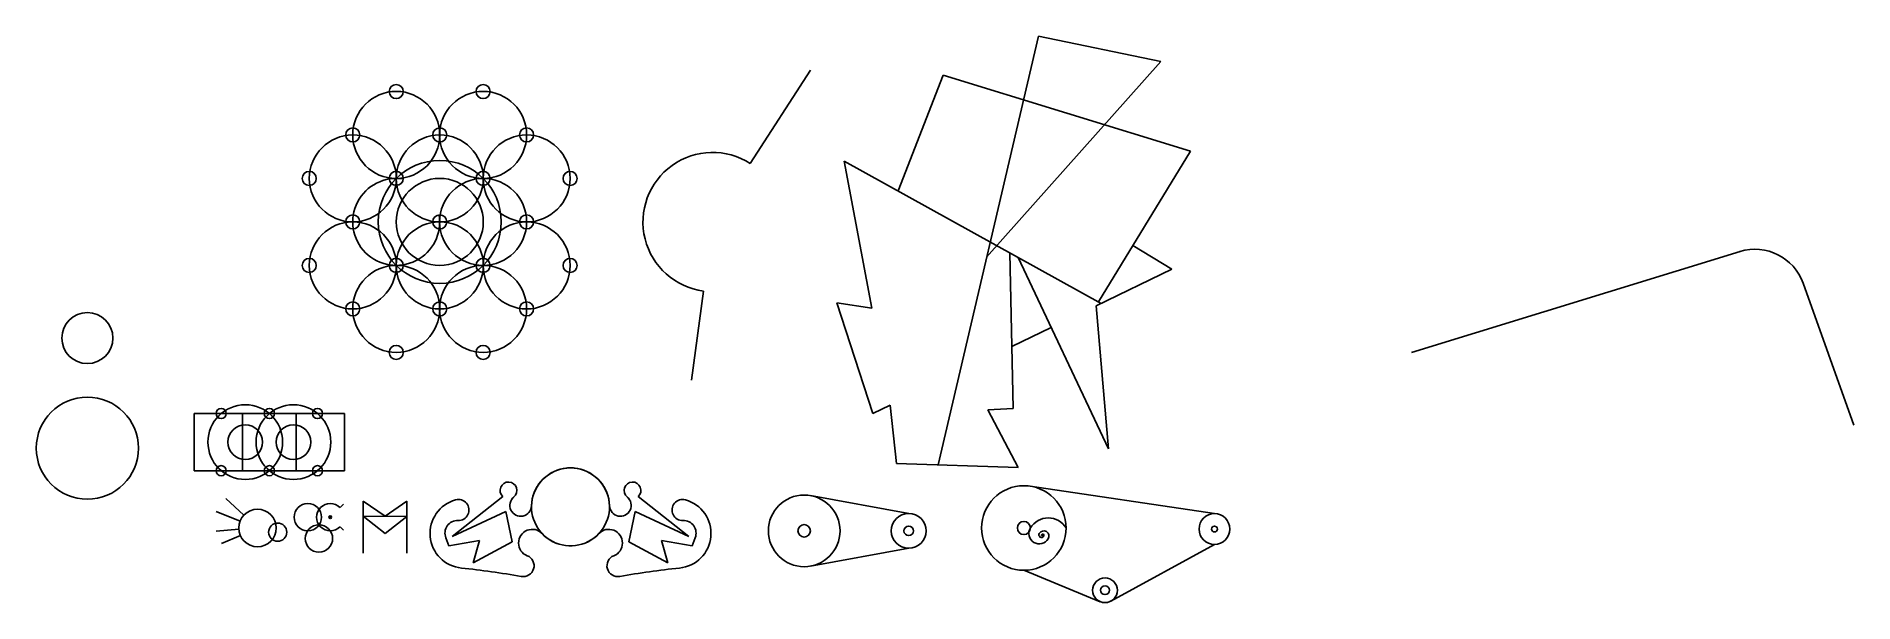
# Model space of a CAD drawing. Header units: millimetres. Extents: x 144 to 17947, y -25 to 5522.
import ezdxf

# ---------------------------------------------------------------- set-up
doc = ezdxf.new("R2010")
doc.units = ezdxf.units.MM

msp = doc.modelspace()

# ---------------------------------------------------------------- linework, layer by layer
for p, q in [((8977, 1325), (9961, 5522)), ((9961, 5522), (11160, 5274)), ((7727, 5191), (7138, 4276)), ((11160, 5274), (9453, 3358)), ((8586, 4007), (9026, 5141)), ((9026, 5141), (11449, 4398)), ((10575, 2906), (8059, 4298)), ((8059, 4298), (8330, 2859)), ((11449, 4398), (10548, 2921)), ((9713, 1877), (9681, 3401)), ((10884, 3472), (11267, 3240)), ((13615, 2425), (16834, 3414)), ((10647, 1480), (9762, 3356)), ((11267, 3240), (10525, 2882)), ((6679, 3027), (6563, 2154)), ((17452, 3104), (17947, 1712)), ((8340, 1827), (7985, 2910)), ((7985, 2910), (8330, 2859)), ((10525, 2882), (10647, 1480)), ((10086, 2670), (9700, 2484)), ((8509, 1909), (8340, 1827)), ((8509, 1909), (8572, 1339)), ((9465, 1865), (9713, 1877)), ((9762, 1298), (9465, 1865)), ((8572, 1339), (9762, 1298)), ((11685, 847), (9879, 1115)), ((2177, 831), (1999, 995)), ((3119, 908), (3152, 941)), ((3346, 970), (3560, 821)), ((3560, 821), (3773, 970)), ((4714, 1014), (4218, 623)), ((6040, 1014), (6536, 623)), ((8690, 849), (7729, 1024)), ((1905, 867), (2141, 774)), ((3119, 718), (3152, 685)), ((3346, 821), (3773, 820)), ((3346, 821), (3560, 653)), ((3560, 653), (3773, 820)), ((4218, 623), (4742, 866)), ((4742, 866), (4806, 571)), ((6012, 866), (5948, 571)), ((6536, 623), (6012, 866)), ((2128, 693), (1905, 676)), ((1957, 553), (2143, 634)), ((4186, 532), (4155, 610)), ((4486, 583), (4186, 532)), ((4422, 365), (4486, 583)), ((4806, 571), (4422, 365)), ((5948, 571), (6332, 365)), ((6332, 365), (6268, 583)), ((6268, 583), (6568, 532)), ((6568, 532), (6599, 610)), ((11685, 545), (10671, -10)), ((8690, 508), (7729, 333)), ((9818, 292), (10567, -16))]:
    msp.add_line(p, q)
for points in [[(1691, 1827), (2691, 1827), (2691, 1267), (1691, 1267)], [(2163, 1827), (3163, 1827), (3163, 1267), (2163, 1267)]]:
    msp.add_lwpolyline(points, close=True)
for points in [[(3346, 458), (3346, 970)], [(3773, 970), (3773, 458)]]:
    msp.add_lwpolyline(points)
msp.add_lwpolyline([(10232, 706, 0.563263), (9882, 706, 1), (10057, 600, 1), (9969, 653, 1), (10013, 626, 1), (9991, 640, 1), (10002, 633, 1), (9997, 636, 0.683889)], format="xyb")
for centre, radius in [((3670, 4981), 68.8), ((4521, 4981), 68.8), ((3670, 4556), 426), ((4521, 4556), 426), ((3244, 4130), 426), ((3244, 4556), 68.8), ((3244, 4556), 68.8), ((4096, 4130), 426), ((4096, 4130), 426), ((4096, 4556), 68.8), ((4096, 4556), 68.8), ((4096, 4556), 68.8), ((4096, 4556), 68.8), ((4947, 4130), 426), ((4947, 4556), 68.8), ((4947, 4556), 68.8), ((4096, 3704), 602), ((2818, 4130), 68.8), ((3670, 4130), 68.8), ((3670, 4130), 68.8), ((3670, 4130), 68.8), ((3670, 4130), 68.8), ((3670, 4130), 68.8), ((3670, 4130), 68.8), ((4096, 3704), 426), ((4521, 3704), 426), ((4521, 3704), 426), ((4521, 4130), 68.8), ((4521, 4130), 68.8), ((4521, 4130), 68.8), ((4521, 4130), 68.8), ((4521, 4130), 68.8), ((4521, 4130), 68.8), ((5373, 4130), 68.8), ((3244, 3704), 68.8), ((3244, 3704), 68.8), ((3244, 3704), 68.8), ((3244, 3704), 68.8), ((4096, 3704), 68.8), ((4096, 3704), 68.8), ((4096, 3704), 68.8), ((4096, 3704), 68.8), ((4096, 3704), 68.8), ((4096, 3704), 68.8), ((4096, 3704), 68.8), ((4096, 3704), 68.8), ((4947, 3704), 68.8), ((4947, 3704), 68.8), ((4947, 3704), 68.8), ((4947, 3704), 68.8), ((3244, 3278), 426), ((4096, 3278), 426), ((4096, 3278), 426), ((4947, 3278), 426), ((2818, 3278), 68.8), ((3670, 2852), 426), ((3670, 3278), 68.8), ((3670, 3278), 68.8), ((3670, 3278), 68.8), ((3670, 3278), 68.8), ((3670, 3278), 68.8), ((3670, 3278), 68.8), ((4521, 2852), 426), ((4521, 3278), 68.8), ((4521, 3278), 68.8), ((4521, 3278), 68.8), ((4521, 3278), 68.8), ((4521, 3278), 68.8), ((4521, 3278), 68.8), ((5373, 3278), 68.8), ((3244, 2852), 68.8), ((3244, 2852), 68.8), ((4096, 2852), 68.8), ((4096, 2852), 68.8), ((4096, 2852), 68.8), ((4096, 2852), 68.8), ((4947, 2852), 68.8), ((4947, 2852), 68.8), ((644, 2566), 250), ((3670, 2426), 68.8), ((4521, 2426), 68.8), ((644, 1488), 500), ((2191, 1547), 366), ((1955, 1827), 50), ((2663, 1547), 366), ((2427, 1827), 50), ((2427, 1827), 50), ((2899, 1827), 50), ((2191, 1547), 170), ((2663, 1547), 170), ((1955, 1267), 50), ((2427, 1267), 50), ((2427, 1267), 50), ((2899, 1267), 50), ((9818, 706), 414), ((2311, 706), 184), ((2803, 812), 134), ((7666, 678), 351), ((2509, 665), 89.1), ((2913, 603), 134), ((3024, 812), 13.1), ((3024, 812), 8.68), ((3024, 812), 3.64), ((7666, 678), 61.7), ((8690, 678), 171), ((8690, 678), 46.6), ((9818, 706), 63.9), ((11685, 696), 151), ((11685, 696), 28.3), ((10613, 96), 121), ((10613, 96), 42.9)]:
    msp.add_circle(centre, radius)
for centre, radius, start, end in [((6769, 3703), 682, 57.2205, 262.4262), ((3670, 3704), 426, 80.7342, 9.2658), ((3670, 3704), 426, 80.7342, 9.2658), ((16980, 2936), 500, 19.5852, 107.0863), ((5377, 913), 382, 223.3432, 178.3444), ((5377, 913), 382, 1.6556, 316.6568), ((4770, 1074), 82.4, 308.8714, 227.2695), ((5984, 1074), 82.4, 312.7305, 231.1286), ((3024, 812), 134, 45.2125, 315.0971), ((4342, 653), 341, 105.4939, 264.4331), ((4279, 882), 103, 268.0914, 105.4939), ((4889, 927), 106, 128.8714, 358.3444), ((5865, 927), 106, 181.6556, 51.1286), ((6475, 882), 103, 74.5061, 271.9086), ((6412, 653), 341, 275.5669, 74.5061), ((4271, 655), 124, 88.0914, 201.3475), ((6483, 655), 124, 338.6525, 91.9086), ((5002, 559), 134, 43.3432, 248.5121), ((5752, 559), 134, 291.4879, 136.6568), ((4914, 336), 106, 259.5806, 68.5121), ((5840, 336), 106, 111.4879, 280.4194), ((3631, -6638), 6984, 79.5806, 84.4331), ((7122, -6638), 6984, 95.5669, 100.4194)]:
    msp.add_arc(centre, radius, start, end)

doc.saveas('drawing.dxf')
